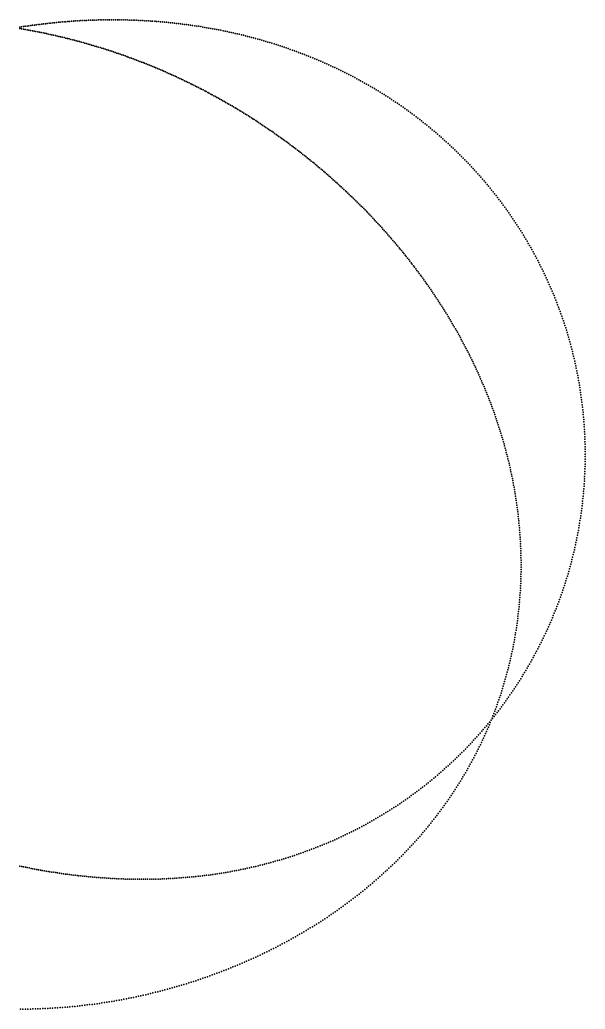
# Model space of a CAD drawing. Header units: metres. Extents: x -101 to 101, y -101 to 75.
# Drawn here: x 0.3 to 100.7, y -100.8 to 75 of the extents above; entities that cross this region are included whole.
import ezdxf

# ---------------------------------------------------------------- set-up
doc = ezdxf.new("R2010")
doc.units = ezdxf.units.M

msp = doc.modelspace()

# ---------------------------------------------------------------- linework, layer by layer
for p in [(1.61, 73.84), (1.93, 73.88), (2.26, 73.93), (2.58, 73.97), (2.91, 74.02), (3.23, 74.06), (3.56, 74.1), (3.89, 74.14), (4.21, 74.18), (4.54, 74.22), (4.87, 74.26), (5.2, 74.3), (5.52, 74.33), (5.85, 74.37), (6.18, 74.4), (6.51, 74.44), (6.84, 74.47), (7.17, 74.5), (7.5, 74.53), (7.84, 74.56), (8.17, 74.59), (8.5, 74.61), (8.83, 74.64), (9.17, 74.67), (9.5, 74.69), (9.84, 74.71), (10.17, 74.74), (10.51, 74.76), (10.84, 74.78), (11.18, 74.8), (11.51, 74.81), (11.85, 74.83), (12.19, 74.85), (12.53, 74.86), (12.87, 74.87), (13.2, 74.89), (13.54, 74.9), (13.88, 74.91), (14.22, 74.92), (14.56, 74.93), (14.91, 74.93), (15.25, 74.94), (15.59, 74.94), (15.93, 74.95), (16.27, 74.95), (16.62, 74.95), (16.96, 74.95), (17.3, 74.95), (17.65, 74.95), (17.99, 74.95), (18.34, 74.94), (18.68, 74.94), (19.03, 74.93), (19.38, 74.92), (19.72, 74.91), (20.07, 74.9), (20.42, 74.89), (20.77, 74.88), (21.11, 74.86), (21.46, 74.85), (21.81, 74.83), (22.16, 74.81), (22.51, 74.79), (22.86, 74.77), (23.21, 74.75), (23.56, 74.73), (23.91, 74.71), (24.27, 74.68), (24.62, 74.66), (24.97, 74.63), (25.32, 74.6), (25.68, 74.57), (26.03, 74.54), (26.38, 74.5), (26.74, 74.47), (27.09, 74.43), (27.45, 74.4), (27.8, 74.36), (28.16, 74.32), (28.51, 74.28), (28.87, 74.23), (29.22, 74.19), (29.58, 74.14), (29.94, 74.1), (30.29, 74.05), (30.65, 74), (31.01, 73.95), (31.37, 73.9), (31.73, 73.84), (0.32, 73.64), (0.32, 73.38), (0.32, 73.38), (0.64, 73.69), (0.64, 73.32), (0.64, 73.32), (0.96, 73.27), (0.96, 73.27), (0.97, 73.74), (1.28, 73.22), (1.28, 73.22), (1.29, 73.79), (1.6, 73.16), (1.6, 73.16), (1.91, 73.1), (1.91, 73.1), (2.23, 73.05), (2.23, 73.05), (2.55, 72.99), (2.55, 72.99), (2.87, 72.93), (2.87, 72.93), (3.18, 72.87), (3.18, 72.87), (3.5, 72.81), (3.5, 72.81), (3.81, 72.74), (3.81, 72.74), (4.13, 72.68), (4.13, 72.68), (4.44, 72.62), (4.44, 72.62), (4.76, 72.55), (4.76, 72.55), (5.07, 72.49), (5.07, 72.49), (5.38, 72.42), (5.38, 72.42), (5.69, 72.35), (5.69, 72.35), (6.01, 72.28), (6.01, 72.28), (6.32, 72.22), (6.32, 72.22), (6.63, 72.15), (6.63, 72.15), (6.94, 72.07), (6.94, 72.07), (32.08, 73.79), (32.44, 73.73), (32.8, 73.67), (33.16, 73.61), (33.52, 73.55), (33.88, 73.49), (34.24, 73.43), (34.6, 73.36), (34.96, 73.29), (35.32, 73.23), (35.68, 73.16), (36.04, 73.08), (36.4, 73.01), (36.76, 72.94), (37.12, 72.86), (37.49, 72.78), (37.85, 72.7), (38.21, 72.62), (38.57, 72.54), (38.93, 72.46), (39.29, 72.37), (39.66, 72.28), (40.02, 72.2), (40.38, 72.1), (7.25, 72), (7.25, 72), (7.56, 71.93), (7.56, 71.93), (7.87, 71.86), (7.87, 71.86), (8.18, 71.78), (8.18, 71.78), (8.49, 71.71), (8.49, 71.71), (8.8, 71.63), (8.8, 71.63), (9.1, 71.55), (9.1, 71.55), (9.41, 71.47), (9.41, 71.47), (9.72, 71.4), (9.72, 71.4), (10.02, 71.32), (10.02, 71.32), (10.33, 71.24), (10.33, 71.24), (10.63, 71.15), (10.63, 71.15), (10.94, 71.07), (10.94, 71.07), (11.24, 70.99), (11.24, 70.99), (11.55, 70.9), (11.55, 70.9), (11.85, 70.82), (11.85, 70.82), (12.15, 70.73), (12.15, 70.73), (12.46, 70.65), (12.46, 70.65), (12.76, 70.56), (12.76, 70.56), (13.06, 70.47), (13.06, 70.47), (13.36, 70.38), (13.36, 70.38), (40.74, 72.01), (41.11, 71.92), (41.47, 71.82), (41.83, 71.73), (42.19, 71.63), (42.56, 71.53), (42.92, 71.43), (43.28, 71.32), (43.64, 71.22), (44.01, 71.11), (44.37, 71), (44.73, 70.89), (45.09, 70.78), (45.46, 70.67), (45.82, 70.55), (46.18, 70.44), (46.54, 70.32), (13.66, 70.29), (13.66, 70.29), (13.96, 70.2), (13.96, 70.2), (14.26, 70.11), (14.26, 70.11), (14.56, 70.02), (14.56, 70.02), (14.86, 69.93), (14.86, 69.93), (15.16, 69.83), (15.16, 69.83), (15.46, 69.74), (15.46, 69.74), (15.76, 69.64), (15.76, 69.64), (16.06, 69.55), (16.06, 69.55), (16.35, 69.45), (16.35, 69.45), (16.65, 69.35), (16.65, 69.35), (16.95, 69.25), (16.95, 69.25), (17.24, 69.15), (17.24, 69.15), (17.54, 69.05), (17.54, 69.05), (17.83, 68.95), (17.83, 68.95), (18.13, 68.85), (18.13, 68.85), (18.42, 68.75), (18.42, 68.75), (18.71, 68.64), (18.71, 68.64), (46.91, 70.2), (47.27, 70.08), (47.63, 69.95), (47.99, 69.83), (48.35, 69.7), (48.71, 69.57), (49.08, 69.44), (49.44, 69.31), (49.8, 69.17), (50.16, 69.04), (50.52, 68.9), (50.88, 68.76), (51.24, 68.62), (19.01, 68.54), (19.01, 68.54), (19.3, 68.43), (19.3, 68.43), (19.59, 68.33), (19.59, 68.33), (19.88, 68.22), (19.88, 68.22), (20.18, 68.11), (20.18, 68.11), (20.47, 68.01), (20.47, 68.01), (20.76, 67.9), (20.76, 67.9), (21.05, 67.79), (21.05, 67.79), (21.34, 67.68), (21.34, 67.68), (21.63, 67.56), (21.63, 67.56), (21.92, 67.45), (21.92, 67.45), (22.21, 67.34), (22.21, 67.34), (22.49, 67.23), (22.49, 67.23), (22.78, 67.11), (22.78, 67.11), (23.07, 67), (23.07, 67), (23.36, 66.88), (23.36, 66.88), (51.6, 68.48), (51.96, 68.33), (52.32, 68.19), (52.68, 68.04), (53.04, 67.89), (53.4, 67.73), (53.76, 67.58), (54.11, 67.42), (54.47, 67.27), (54.83, 67.11), (55.19, 66.95), (23.64, 66.76), (23.64, 66.76), (23.93, 66.65), (23.93, 66.65), (24.21, 66.53), (24.21, 66.53), (24.5, 66.41), (24.5, 66.41), (24.78, 66.29), (24.78, 66.29), (25.07, 66.17), (25.07, 66.17), (25.35, 66.05), (25.35, 66.05), (25.64, 65.92), (25.64, 65.92), (25.92, 65.8), (25.92, 65.8), (26.2, 65.68), (26.2, 65.68), (26.48, 65.55), (26.48, 65.55), (26.77, 65.43), (26.77, 65.43), (27.05, 65.3), (27.05, 65.3), (27.33, 65.17), (27.33, 65.17), (27.61, 65.05), (27.61, 65.05), (55.54, 66.78), (55.9, 66.62), (56.25, 66.45), (56.61, 66.28), (56.97, 66.11), (57.32, 65.94), (57.67, 65.77), (58.03, 65.59), (58.38, 65.41), (58.73, 65.23), (59.09, 65.05), (27.89, 64.92), (27.89, 64.92), (28.17, 64.79), (28.17, 64.79), (28.45, 64.66), (28.45, 64.66), (28.73, 64.53), (28.73, 64.53), (29.01, 64.4), (29.01, 64.4), (29.29, 64.27), (29.29, 64.27), (29.57, 64.13), (29.57, 64.13), (29.84, 64), (29.84, 64), (30.12, 63.86), (30.12, 63.86), (30.4, 63.73), (30.4, 63.73), (30.67, 63.59), (30.67, 63.59), (30.95, 63.46), (30.95, 63.46), (31.23, 63.32), (31.23, 63.32), (59.44, 64.87), (59.79, 64.68), (60.14, 64.49), (60.49, 64.3), (60.84, 64.11), (61.19, 63.92), (61.54, 63.72), (61.89, 63.53), (62.23, 63.33), (31.5, 63.18), (31.5, 63.18), (31.78, 63.04), (31.78, 63.04), (32.05, 62.9), (32.05, 62.9), (32.33, 62.76), (32.33, 62.76), (32.6, 62.62), (32.6, 62.62), (32.87, 62.48), (32.87, 62.48), (33.15, 62.34), (33.15, 62.34), (33.42, 62.19), (33.42, 62.19), (33.69, 62.05), (33.69, 62.05), (33.96, 61.9), (33.96, 61.9), (34.23, 61.76), (34.23, 61.76), (34.5, 61.61), (34.5, 61.61), (62.58, 63.13), (62.92, 62.92), (63.27, 62.72), (63.61, 62.51), (63.96, 62.31), (64.3, 62.1), (64.64, 61.88), (64.99, 61.67), (34.78, 61.47), (34.78, 61.47), (35.05, 61.32), (35.05, 61.32), (35.32, 61.17), (35.32, 61.17), (35.59, 61.02), (35.59, 61.02), (35.86, 60.87), (35.86, 60.87), (36.12, 60.72), (36.12, 60.72), (36.39, 60.57), (36.39, 60.57), (36.66, 60.41), (36.66, 60.41), (36.93, 60.26), (36.93, 60.26), (37.2, 60.11), (37.2, 60.11), (37.46, 59.95), (37.46, 59.95), (37.73, 59.8), (37.73, 59.8), (65.33, 61.45), (65.67, 61.24), (66.01, 61.02), (66.34, 60.79), (66.68, 60.57), (67.02, 60.34), (67.36, 60.12), (67.69, 59.89), (38, 59.64), (38, 59.64), (38.26, 59.48), (38.26, 59.48), (38.53, 59.33), (38.53, 59.33), (38.79, 59.17), (38.79, 59.17), (39.06, 59.01), (39.06, 59.01), (39.32, 58.85), (39.32, 58.85), (39.59, 58.69), (39.59, 58.69), (39.85, 58.53), (39.85, 58.53), (40.11, 58.36), (40.11, 58.36), (40.38, 58.2), (40.38, 58.2), (40.64, 58.04), (40.64, 58.04), (68.02, 59.66), (68.36, 59.42), (68.69, 59.19), (69.02, 58.95), (69.35, 58.71), (69.68, 58.47), (70.01, 58.23), (40.9, 57.87), (40.9, 57.87), (41.16, 57.71), (41.16, 57.71), (41.43, 57.55), (41.43, 57.55), (41.69, 57.38), (41.69, 57.38), (41.95, 57.21), (41.95, 57.21), (42.21, 57.04), (42.21, 57.04), (42.47, 56.87), (42.47, 56.87), (42.73, 56.7), (42.73, 56.7), (42.99, 56.53), (42.99, 56.53), (43.24, 56.36), (43.24, 56.36), (70.34, 57.98), (70.67, 57.74), (70.99, 57.49), (71.32, 57.24), (71.64, 56.99), (71.96, 56.73), (72.28, 56.47), (43.5, 56.19), (43.5, 56.19), (43.76, 56.01), (43.76, 56.01), (44.02, 55.84), (44.02, 55.84), (44.28, 55.66), (44.28, 55.66), (44.53, 55.49), (44.53, 55.49), (44.79, 55.31), (44.79, 55.31), (45.05, 55.14), (45.05, 55.14), (45.3, 54.96), (45.3, 54.96), (45.56, 54.78), (45.56, 54.78), (45.82, 54.6), (45.82, 54.6), (72.6, 56.22), (72.92, 55.96), (73.24, 55.69), (73.56, 55.43), (73.88, 55.17), (74.19, 54.9), (74.5, 54.63), (46.07, 54.42), (46.07, 54.42), (46.32, 54.24), (46.32, 54.24), (46.58, 54.06), (46.58, 54.06), (46.83, 53.88), (46.83, 53.88), (47.09, 53.69), (47.09, 53.69), (47.34, 53.51), (47.34, 53.51), (47.59, 53.32), (47.59, 53.32), (47.85, 53.14), (47.85, 53.14), (48.1, 52.95), (48.1, 52.95), (48.35, 52.76), (48.35, 52.76), (74.82, 54.36), (75.13, 54.08), (75.44, 53.81), (75.75, 53.53), (76.05, 53.25), (76.36, 52.97), (48.6, 52.58), (48.6, 52.58), (48.85, 52.39), (48.85, 52.39), (49.1, 52.2), (49.1, 52.2), (49.35, 52.01), (49.35, 52.01), (49.6, 51.82), (49.6, 51.82), (49.85, 51.62), (49.85, 51.62), (50.1, 51.43), (50.1, 51.43), (50.35, 51.24), (50.35, 51.24), (50.6, 51.04), (50.6, 51.04), (76.67, 52.69), (76.97, 52.41), (77.27, 52.12), (77.57, 51.83), (77.87, 51.54), (78.17, 51.25), (50.85, 50.85), (50.85, 50.85), (51.09, 50.65), (51.09, 50.65), (51.34, 50.45), (51.34, 50.45), (51.59, 50.26), (51.59, 50.26), (51.84, 50.06), (51.84, 50.06), (52.08, 49.86), (52.08, 49.86), (52.33, 49.66), (52.33, 49.66), (52.57, 49.46), (52.57, 49.46), (52.82, 49.25), (52.82, 49.25), (78.47, 50.96), (78.76, 50.66), (79.06, 50.37), (79.35, 50.07), (79.64, 49.77), (79.93, 49.46), (53.06, 49.05), (53.06, 49.05), (53.31, 48.85), (53.31, 48.85), (53.55, 48.64), (53.55, 48.64), (53.8, 48.44), (53.8, 48.44), (54.04, 48.23), (54.04, 48.23), (54.28, 48.02), (54.28, 48.02), (54.52, 47.82), (54.52, 47.82), (54.77, 47.61), (54.77, 47.61), (80.22, 49.16), (80.51, 48.85), (80.79, 48.54), (81.08, 48.24), (81.36, 47.92), (81.64, 47.61), (55.01, 47.4), (55.01, 47.4), (55.25, 47.19), (55.25, 47.19), (55.49, 46.98), (55.49, 46.98), (55.73, 46.76), (55.73, 46.76), (55.97, 46.55), (55.97, 46.55), (56.21, 46.34), (56.21, 46.34), (56.45, 46.12), (56.45, 46.12), (56.69, 45.91), (56.69, 45.91), (81.92, 47.3), (82.2, 46.98), (82.47, 46.66), (82.75, 46.34), (83.02, 46.02), (56.93, 45.69), (56.93, 45.69), (57.17, 45.47), (57.17, 45.47), (57.4, 45.25), (57.4, 45.25), (57.64, 45.04), (57.64, 45.04), (57.88, 44.82), (57.88, 44.82), (58.12, 44.59), (58.12, 44.59), (58.35, 44.37), (58.35, 44.37), (58.59, 44.15), (58.59, 44.15), (83.29, 45.7), (83.56, 45.37), (83.83, 45.04), (84.1, 44.71), (84.36, 44.38), (84.62, 44.05), (58.82, 43.93), (58.82, 43.93), (59.06, 43.7), (59.06, 43.7), (59.29, 43.48), (59.29, 43.48), (59.53, 43.25), (59.53, 43.25), (59.76, 43.02), (59.76, 43.02), (59.99, 42.79), (59.99, 42.79), (60.23, 42.56), (60.23, 42.56), (60.46, 42.33), (60.46, 42.33), (84.88, 43.72), (85.14, 43.38), (85.4, 43.05), (85.66, 42.71), (85.91, 42.37), (60.69, 42.1), (60.69, 42.1), (60.92, 41.87), (60.92, 41.87), (61.15, 41.64), (61.15, 41.64), (61.38, 41.4), (61.38, 41.4), (61.62, 41.17), (61.62, 41.17), (61.85, 40.93), (61.85, 40.93), (62.07, 40.7), (62.07, 40.7), (62.3, 40.46), (62.3, 40.46), (86.16, 42.03), (86.42, 41.68), (86.66, 41.34), (86.91, 40.99), (87.16, 40.64), (62.53, 40.22), (62.53, 40.22), (62.76, 39.98), (62.76, 39.98), (62.99, 39.74), (62.99, 39.74), (63.21, 39.5), (63.21, 39.5), (63.44, 39.26), (63.44, 39.26), (63.67, 39.02), (63.67, 39.02), (63.89, 38.77), (63.89, 38.77), (87.4, 40.29), (87.64, 39.94), (87.88, 39.59), (88.12, 39.23), (88.36, 38.88), (64.12, 38.53), (64.12, 38.53), (64.34, 38.28), (64.34, 38.28), (64.57, 38.03), (64.57, 38.03), (64.79, 37.78), (64.79, 37.78), (65.01, 37.54), (65.01, 37.54), (65.24, 37.29), (65.24, 37.29), (65.46, 37.03), (65.46, 37.03), (88.59, 38.52), (88.82, 38.16), (89.05, 37.8), (89.28, 37.44), (89.51, 37.08), (65.68, 36.78), (65.68, 36.78), (65.9, 36.53), (65.9, 36.53), (66.12, 36.28), (66.12, 36.28), (66.34, 36.02), (66.34, 36.02), (66.56, 35.76), (66.56, 35.76), (66.78, 35.51), (66.78, 35.51), (67, 35.25), (67, 35.25), (89.73, 36.71), (89.95, 36.34), (90.17, 35.98), (90.39, 35.61), (90.61, 35.24), (67.22, 34.99), (67.22, 34.99), (67.43, 34.73), (67.43, 34.73), (67.65, 34.47), (67.65, 34.47), (67.87, 34.21), (67.87, 34.21), (68.08, 33.94), (68.08, 33.94), (68.3, 33.68), (68.3, 33.68), (68.51, 33.42), (68.51, 33.42), (90.82, 34.86), (91.04, 34.49), (91.25, 34.12), (91.46, 33.74), (68.73, 33.15), (68.73, 33.15), (68.94, 32.88), (68.94, 32.88), (69.15, 32.61), (69.15, 32.61), (69.37, 32.35), (69.37, 32.35), (69.58, 32.08), (69.58, 32.08), (69.79, 31.8), (69.79, 31.8), (91.66, 33.36), (91.87, 32.98), (92.07, 32.6), (92.27, 32.22), (92.47, 31.84), (70, 31.53), (70, 31.53), (70.21, 31.26), (70.21, 31.26), (70.42, 30.98), (70.42, 30.98), (70.63, 30.71), (70.63, 30.71), (70.83, 30.43), (70.83, 30.43), (71.04, 30.15), (71.04, 30.15), (92.66, 31.45), (92.85, 31.07), (93.05, 30.68), (93.24, 30.29), (93.42, 29.9), (71.25, 29.88), (71.25, 29.88), (71.45, 29.6), (71.45, 29.6), (71.66, 29.32), (71.66, 29.32), (71.86, 29.03), (71.86, 29.03), (72.07, 28.75), (72.07, 28.75), (72.27, 28.47), (72.27, 28.47), (72.47, 28.18), (72.47, 28.18), (93.61, 29.51), (93.79, 29.12), (93.97, 28.73), (94.15, 28.34), (72.67, 27.9), (72.67, 27.9), (72.88, 27.61), (72.88, 27.61), (73.08, 27.32), (73.08, 27.32), (73.28, 27.03), (73.28, 27.03), (73.47, 26.74), (73.47, 26.74), (73.67, 26.45), (73.67, 26.45), (94.32, 27.94), (94.5, 27.54), (94.67, 27.15), (94.84, 26.75), (73.87, 26.16), (73.87, 26.16), (74.07, 25.87), (74.07, 25.87), (74.26, 25.57), (74.26, 25.57), (74.46, 25.28), (74.46, 25.28), (74.65, 24.98), (74.65, 24.98), (74.85, 24.68), (74.85, 24.68), (95.01, 26.35), (95.17, 25.95), (95.33, 25.54), (95.49, 25.14), (95.65, 24.74), (75.04, 24.38), (75.04, 24.38), (75.23, 24.08), (75.23, 24.08), (75.42, 23.78), (75.42, 23.78), (75.61, 23.48), (75.61, 23.48), (75.8, 23.18), (75.8, 23.18), (75.99, 22.87), (75.99, 22.87), (95.81, 24.33), (95.96, 23.93), (96.11, 23.52), (96.26, 23.11), (76.18, 22.57), (76.18, 22.57), (76.37, 22.26), (76.37, 22.26), (76.55, 21.95), (76.55, 21.95), (76.74, 21.64), (76.74, 21.64), (76.92, 21.33), (76.92, 21.33), (96.41, 22.7), (96.55, 22.29), (96.69, 21.88), (96.83, 21.47), (77.1, 21.02), (77.1, 21.02), (77.29, 20.71), (77.29, 20.71), (77.47, 20.4), (77.47, 20.4), (77.65, 20.08), (77.65, 20.08), (77.83, 19.77), (77.83, 19.77), (78.01, 19.45), (78.01, 19.45), (96.97, 21.05), (97.11, 20.64), (97.24, 20.23), (97.37, 19.81), (97.5, 19.39), (78.19, 19.13), (78.19, 19.13), (78.36, 18.81), (78.36, 18.81), (78.54, 18.49), (78.54, 18.49), (78.71, 18.17), (78.71, 18.17), (78.89, 17.85), (78.89, 17.85), (97.62, 18.98), (97.74, 18.56), (97.86, 18.14), (97.98, 17.72), (79.06, 17.53), (79.06, 17.53), (79.23, 17.2), (79.23, 17.2), (79.4, 16.88), (79.4, 16.88), (79.57, 16.55), (79.57, 16.55), (79.74, 16.22), (79.74, 16.22), (79.91, 15.9), (79.91, 15.9), (98.1, 17.3), (98.21, 16.88), (98.32, 16.45), (98.43, 16.03), (80.08, 15.57), (80.08, 15.57), (80.24, 15.23), (80.24, 15.23), (80.41, 14.9), (80.41, 14.9), (80.57, 14.57), (80.57, 14.57), (80.73, 14.24), (80.73, 14.24), (98.53, 15.61), (98.64, 15.18), (98.74, 14.76), (98.84, 14.33), (80.9, 13.9), (80.9, 13.9), (81.06, 13.56), (81.06, 13.56), (81.21, 13.23), (81.21, 13.23), (81.37, 12.89), (81.37, 12.89), (81.53, 12.55), (81.53, 12.55), (98.93, 13.9), (99.03, 13.48), (99.12, 13.05), (99.21, 12.62), (81.68, 12.21), (81.68, 12.21), (81.84, 11.87), (81.84, 11.87), (81.99, 11.52), (81.99, 11.52), (82.14, 11.18), (82.14, 11.18), (82.29, 10.83), (82.29, 10.83), (99.29, 12.19), (99.38, 11.76), (99.46, 11.33), (99.53, 10.9), (82.44, 10.49), (82.44, 10.49), (82.59, 10.14), (82.59, 10.14), (82.74, 9.79), (82.74, 9.79), (82.88, 9.44), (82.88, 9.44), (83.03, 9.09), (83.03, 9.09), (99.61, 10.47), (99.68, 10.04), (99.76, 9.61), (99.82, 9.17), (83.17, 8.74), (83.17, 8.74), (83.31, 8.39), (83.31, 8.39), (83.45, 8.04), (83.45, 8.04), (83.59, 7.68), (83.59, 7.68), (83.73, 7.33), (83.73, 7.33), (99.89, 8.74), (99.95, 8.31), (100.01, 7.87), (100.07, 7.44), (83.87, 6.97), (83.87, 6.97), (84, 6.61), (84, 6.61), (84.14, 6.25), (84.14, 6.25), (84.27, 5.89), (84.27, 5.89), (84.4, 5.53), (84.4, 5.53), (100.13, 7), (100.18, 6.57), (100.23, 6.13), (100.28, 5.69), (84.53, 5.17), (84.53, 5.17), (84.66, 4.81), (84.66, 4.81), (84.78, 4.44), (84.78, 4.44), (84.91, 4.08), (84.91, 4.08), (85.03, 3.71), (85.03, 3.71), (100.33, 5.26), (100.37, 4.82), (100.41, 4.38), (100.45, 3.95), (85.15, 3.35), (85.15, 3.35), (85.28, 2.98), (85.28, 2.98), (85.39, 2.61), (85.39, 2.61), (85.51, 2.24), (85.51, 2.24), (85.63, 1.87), (85.63, 1.87), (100.48, 3.51), (100.51, 3.07), (100.54, 2.63), (100.57, 2.19), (85.74, 1.5), (85.74, 1.5), (85.86, 1.12), (85.86, 1.12), (85.97, 0.75), (85.97, 0.75), (86.08, 0.38), (86.08, 0.38), (86.19, 0), (86.19, 0), (100.6, 1.76), (100.62, 1.32), (100.64, 0.88), (100.66, 0.44), (100.67, 0), (86.29, -0.38), (86.29, -0.38), (86.4, -0.75), (86.4, -0.75), (86.5, -1.13), (86.5, -1.13), (86.6, -1.51), (86.6, -1.51), (100.68, -0.44), (100.69, -0.88), (100.7, -1.32), (86.7, -1.89), (86.7, -1.89), (86.8, -2.27), (86.8, -2.27), (86.9, -2.65), (86.9, -2.65), (86.99, -3.04), (86.99, -3.04), (87.09, -3.42), (87.09, -3.42), (100.7, -3.08), (100.71, -1.76), (100.71, -2.2), (100.71, -2.64), (87.18, -3.81), (87.18, -3.81), (87.27, -4.19), (87.27, -4.19), (87.36, -4.58), (87.36, -4.58), (87.44, -4.97), (87.44, -4.97), (100.66, -4.84), (100.68, -4.4), (100.69, -3.96), (100.7, -3.52), (87.52, -5.35), (87.52, -5.35), (87.61, -5.74), (87.61, -5.74), (87.69, -6.13), (87.69, -6.13), (87.77, -6.52), (87.77, -6.52), (87.85, -6.91), (87.85, -6.91), (100.58, -6.59), (100.61, -6.15), (100.63, -5.71), (100.65, -5.27), (87.92, -7.31), (87.92, -7.31), (88, -7.7), (88, -7.7), (88.07, -8.09), (88.07, -8.09), (88.14, -8.49), (88.14, -8.49), (100.43, -8.79), (100.46, -8.35), (100.5, -7.91), (100.53, -7.47), (100.56, -7.03), (88.21, -8.88), (88.21, -8.88), (88.27, -9.28), (88.27, -9.28), (88.34, -9.67), (88.34, -9.67), (88.4, -10.07), (88.4, -10.07), (88.46, -10.47), (88.46, -10.47), (100.25, -10.54), (100.3, -10.1), (100.34, -9.66), (100.39, -9.22), (88.52, -10.87), (88.52, -10.87), (88.57, -11.27), (88.57, -11.27), (88.63, -11.67), (88.63, -11.67), (88.68, -12.07), (88.68, -12.07), (100.04, -12.28), (100.1, -11.85), (100.15, -11.41), (100.2, -10.97), (88.73, -12.47), (88.73, -12.47), (88.78, -12.87), (88.78, -12.87), (88.83, -13.28), (88.83, -13.28), (88.87, -13.68), (88.87, -13.68), (99.78, -14.02), (99.85, -13.59), (99.92, -13.15), (99.98, -12.72), (88.91, -14.08), (88.91, -14.08), (88.95, -14.49), (88.95, -14.49), (88.99, -14.89), (88.99, -14.89), (89.03, -15.3), (89.03, -15.3), (89.06, -15.7), (89.06, -15.7), (99.49, -15.76), (99.57, -15.32), (99.64, -14.89), (99.71, -14.46), (89.09, -16.11), (89.09, -16.11), (89.12, -16.52), (89.12, -16.52), (89.15, -16.93), (89.15, -16.93), (89.18, -17.33), (89.18, -17.33), (99.15, -17.48), (99.24, -17.05), (99.33, -16.62), (99.41, -16.19), (89.2, -17.74), (89.2, -17.74), (89.22, -18.15), (89.22, -18.15), (89.24, -18.56), (89.24, -18.56), (89.26, -18.97), (89.26, -18.97), (98.78, -19.2), (98.87, -18.77), (98.97, -18.34), (99.06, -17.91), (89.27, -19.38), (89.27, -19.38), (89.29, -19.79), (89.29, -19.79), (89.3, -20.21), (89.3, -20.21), (89.3, -20.62), (89.3, -20.62), (89.31, -21.03), (89.31, -21.03), (98.36, -20.91), (98.47, -20.48), (98.57, -20.06), (98.68, -19.63), (89.31, -21.44), (89.31, -21.44), (89.31, -22.68), (89.31, -22.68), (89.32, -21.86), (89.32, -21.86), (89.32, -22.27), (89.32, -22.27), (97.9, -22.6), (98.02, -22.18), (98.14, -21.76), (98.25, -21.33), (89.28, -24.34), (89.28, -24.34), (89.29, -23.93), (89.29, -23.93), (89.3, -23.51), (89.3, -23.51), (89.31, -23.1), (89.31, -23.1), (97.41, -24.29), (97.54, -23.87), (97.66, -23.45), (97.78, -23.03), (89.21, -26), (89.21, -26), (89.23, -25.59), (89.23, -25.59), (89.25, -25.17), (89.25, -25.17), (89.27, -24.76), (89.27, -24.76), (96.88, -25.96), (97.01, -25.54), (97.15, -25.12), (97.28, -24.71), (89.07, -28.08), (89.07, -28.08), (89.1, -27.67), (89.1, -27.67), (89.13, -27.25), (89.13, -27.25), (89.16, -26.83), (89.16, -26.83), (89.19, -26.42), (89.19, -26.42), (96.15, -28.03), (96.3, -27.61), (96.45, -27.2), (96.59, -26.79), (96.74, -26.37), (88.91, -29.75), (88.91, -29.75), (88.96, -29.33), (88.96, -29.33), (89, -28.92), (89, -28.92), (89.03, -28.5), (89.03, -28.5), (95.53, -29.66), (95.69, -29.26), (95.85, -28.85), (96, -28.44), (88.72, -31.42), (88.72, -31.42), (88.77, -31), (88.77, -31), (88.82, -30.58), (88.82, -30.58), (88.87, -30.17), (88.87, -30.17), (94.88, -31.29), (95.04, -30.88), (95.21, -30.48), (95.37, -30.07), (88.49, -33.08), (88.49, -33.08), (88.55, -32.67), (88.55, -32.67), (88.61, -32.25), (88.61, -32.25), (88.67, -31.83), (88.67, -31.83), (94, -33.29), (94.18, -32.89), (94.36, -32.49), (94.53, -32.09), (94.71, -31.69), (88.22, -34.75), (88.22, -34.75), (88.29, -34.33), (88.29, -34.33), (88.36, -33.92), (88.36, -33.92), (88.43, -33.5), (88.43, -33.5), (93.26, -34.87), (93.45, -34.48), (93.64, -34.08), (93.82, -33.68), (87.83, -36.83), (87.83, -36.83), (87.91, -36.41), (87.91, -36.41), (87.99, -36), (87.99, -36), (88.07, -35.58), (88.07, -35.58), (88.15, -35.17), (88.15, -35.17), (92.28, -36.82), (92.48, -36.43), (92.68, -36.04), (92.88, -35.65), (93.07, -35.26), (87.47, -38.49), (87.47, -38.49), (87.56, -38.07), (87.56, -38.07), (87.65, -37.66), (87.65, -37.66), (87.74, -37.24), (87.74, -37.24), (91.46, -38.35), (91.67, -37.97), (91.88, -37.59), (92.08, -37.2), (87.07, -40.14), (87.07, -40.14), (87.17, -39.73), (87.17, -39.73), (87.27, -39.31), (87.27, -39.31), (87.37, -38.9), (87.37, -38.9), (90.39, -40.24), (90.61, -39.87), (90.83, -39.49), (91.04, -39.11), (91.25, -38.73), (86.63, -41.79), (86.63, -41.79), (86.75, -41.38), (86.75, -41.38), (86.86, -40.96), (86.86, -40.96), (86.96, -40.55), (86.96, -40.55), (89.26, -42.1), (89.49, -41.73), (89.72, -41.36), (89.95, -40.99), (90.17, -40.62), (86.03, -43.83), (86.03, -43.83), (86.15, -43.43), (86.15, -43.43), (86.28, -43.02), (86.28, -43.02), (86.4, -42.61), (86.4, -42.61), (86.52, -42.2), (86.52, -42.2), (88.09, -43.92), (88.33, -43.56), (88.56, -43.2), (88.8, -42.83), (89.03, -42.47), (85.5, -45.46), (85.5, -45.46), (85.64, -45.06), (85.64, -45.06), (85.77, -44.65), (85.77, -44.65), (85.9, -44.24), (85.9, -44.24), (87.11, -45.35), (87.35, -44.99), (87.6, -44.63), (87.84, -44.28), (84.94, -47.08), (84.94, -47.08), (85.08, -46.68), (85.08, -46.68), (85.22, -46.27), (85.22, -46.27), (85.36, -45.87), (85.36, -45.87), (85.58, -47.44), (85.84, -47.09), (86.1, -46.75), (86.35, -46.4), (86.61, -46.05), (86.86, -45.7), (84.17, -49.09), (84.17, -49.09), (84.26, -49.14), (84.33, -48.69), (84.33, -48.69), (84.49, -48.29), (84.49, -48.29), (84.53, -48.8), (84.64, -47.89), (84.64, -47.89), (84.79, -47.48), (84.79, -47.48), (84.79, -48.46), (85.06, -48.12), (85.32, -47.78), (82.89, -50.79), (83.17, -50.47), (83.44, -50.14), (83.52, -50.68), (83.52, -50.68), (83.69, -50.28), (83.69, -50.28), (83.72, -49.81), (83.85, -49.89), (83.85, -49.89), (83.99, -49.47), (84.01, -49.49), (84.01, -49.49), (81.19, -52.72), (81.48, -52.41), (81.76, -52.09), (82.05, -51.77), (82.33, -51.44), (82.61, -51.12), (82.64, -52.65), (82.64, -52.65), (82.82, -52.26), (82.82, -52.26), (83, -51.86), (83, -51.86), (83.18, -51.47), (83.18, -51.47), (83.35, -51.08), (83.35, -51.08), (79.73, -54.28), (80.02, -53.98), (80.32, -53.67), (80.61, -53.35), (80.9, -53.04), (81.9, -54.21), (81.9, -54.21), (82.09, -53.82), (82.09, -53.82), (82.28, -53.43), (82.28, -53.43), (82.46, -53.04), (82.46, -53.04), (77.92, -56.09), (78.22, -55.8), (78.53, -55.5), (78.83, -55.2), (79.13, -54.89), (79.43, -54.59), (80.92, -56.14), (80.92, -56.14), (81.12, -55.75), (81.12, -55.75), (81.32, -55.37), (81.32, -55.37), (81.52, -54.98), (81.52, -54.98), (81.71, -54.6), (81.71, -54.6), (76.05, -57.83), (76.37, -57.55), (76.68, -57.26), (76.99, -56.97), (77.3, -56.68), (77.61, -56.39), (80.09, -57.66), (80.09, -57.66), (80.3, -57.28), (80.3, -57.28), (80.51, -56.9), (80.51, -56.9), (80.72, -56.52), (80.72, -56.52), (74.14, -59.5), (74.46, -59.23), (74.78, -58.95), (75.1, -58.68), (75.42, -58.4), (75.74, -58.12), (79.01, -59.54), (79.01, -59.54), (79.23, -59.16), (79.23, -59.16), (79.45, -58.79), (79.45, -58.79), (79.67, -58.41), (79.67, -58.41), (79.88, -58.04), (79.88, -58.04), (71.84, -61.36), (72.17, -61.1), (72.51, -60.84), (72.83, -60.58), (73.16, -60.31), (73.49, -60.04), (73.81, -59.77), (77.86, -61.38), (77.86, -61.38), (78.1, -61.02), (78.1, -61.02), (78.33, -60.65), (78.33, -60.65), (78.56, -60.28), (78.56, -60.28), (78.78, -59.91), (78.78, -59.91), (69.49, -63.12), (69.83, -62.87), (70.17, -62.63), (70.5, -62.38), (70.84, -62.13), (71.18, -61.87), (71.51, -61.62), (76.66, -63.2), (76.66, -63.2), (76.91, -62.84), (76.91, -62.84), (77.15, -62.47), (77.15, -62.47), (77.39, -62.11), (77.39, -62.11), (77.63, -61.75), (77.63, -61.75), (66.73, -65), (67.08, -64.77), (67.42, -64.54), (67.77, -64.31), (68.12, -64.08), (68.46, -63.84), (68.8, -63.6), (69.15, -63.36), (75.41, -64.98), (75.41, -64.98), (75.66, -64.62), (75.66, -64.62), (75.92, -64.27), (75.92, -64.27), (76.17, -63.91), (76.17, -63.91), (76.42, -63.56), (76.42, -63.56), (63.9, -66.75), (64.26, -66.54), (64.61, -66.33), (64.97, -66.11), (65.32, -65.89), (65.67, -65.67), (66.03, -65.45), (66.38, -65.23), (74.1, -66.72), (74.1, -66.72), (74.37, -66.38), (74.37, -66.38), (74.63, -66.03), (74.63, -66.03), (74.89, -65.68), (74.89, -65.68), (75.15, -65.33), (75.15, -65.33), (61.02, -68.37), (61.38, -68.17), (61.75, -67.98), (62.11, -67.78), (62.47, -67.58), (62.83, -67.37), (63.19, -67.17), (63.54, -66.96), (72.74, -68.43), (72.74, -68.43), (73.02, -68.09), (73.02, -68.09), (73.29, -67.75), (73.29, -67.75), (73.56, -67.41), (73.56, -67.41), (73.83, -67.07), (73.83, -67.07), (57.35, -70.2), (57.72, -70.02), (58.09, -69.85), (58.46, -69.67), (58.83, -69.49), (59.2, -69.31), (59.56, -69.13), (59.93, -68.94), (60.29, -68.75), (60.66, -68.56), (71.33, -70.1), (71.33, -70.1), (71.62, -69.77), (71.62, -69.77), (71.9, -69.44), (71.9, -69.44), (72.19, -69.1), (72.19, -69.1), (72.47, -68.77), (72.47, -68.77), (53.25, -71.96), (53.63, -71.81), (54, -71.66), (54.38, -71.51), (54.75, -71.35), (55.12, -71.19), (55.5, -71.03), (55.87, -70.87), (56.24, -70.7), (56.61, -70.54), (56.98, -70.37), (69.58, -72.05), (69.58, -72.05), (69.88, -71.73), (69.88, -71.73), (70.17, -71.41), (70.17, -71.41), (70.46, -71.08), (70.46, -71.08), (70.76, -70.76), (70.76, -70.76), (71.05, -70.43), (71.05, -70.43), (48.34, -73.73), (48.72, -73.6), (49.1, -73.48), (49.48, -73.35), (49.86, -73.22), (50.23, -73.09), (50.61, -72.96), (50.99, -72.82), (51.37, -72.68), (51.75, -72.54), (52.12, -72.4), (52.5, -72.26), (52.88, -72.11), (68.07, -73.63), (68.07, -73.63), (68.37, -73.32), (68.37, -73.32), (68.68, -73), (68.68, -73), (68.98, -72.69), (68.98, -72.69), (69.28, -72.37), (69.28, -72.37), (0.33, -75.39), (0.66, -75.46), (0.99, -75.52), (41.86, -75.52), (42.24, -75.43), (42.62, -75.34), (43, -75.24), (43.39, -75.15), (43.77, -75.05), (44.15, -74.95), (44.53, -74.85), (44.91, -74.75), (45.29, -74.64), (45.67, -74.53), (46.06, -74.42), (46.44, -74.31), (46.82, -74.2), (47.2, -74.09), (47.58, -73.97), (47.96, -73.85), (66.19, -75.47), (66.19, -75.47), (66.51, -75.17), (66.51, -75.17), (66.82, -74.87), (66.82, -74.87), (67.14, -74.56), (67.14, -74.56), (67.45, -74.25), (67.45, -74.25), (67.76, -73.94), (67.76, -73.94), (1.32, -75.59), (1.65, -75.66), (1.98, -75.72), (2.32, -75.79), (2.65, -75.85), (2.98, -75.92), (3.32, -75.98), (3.65, -76.04), (3.99, -76.1), (4.32, -76.16), (4.66, -76.22), (5, -76.27), (5.34, -76.33), (5.68, -76.38), (6.02, -76.44), (6.36, -76.49), (6.7, -76.54), (7.04, -76.6), (7.38, -76.65), (7.72, -76.69), (8.07, -76.75), (8.41, -76.79), (8.75, -76.84), (9.1, -76.88), (9.45, -76.93), (9.79, -76.97), (10.14, -77.01), (10.49, -77.05), (10.83, -77.09), (11.18, -77.13), (11.53, -77.17), (11.88, -77.2), (12.23, -77.24), (12.58, -77.27), (12.94, -77.31), (30.84, -77.31), (31.22, -77.27), (31.6, -77.23), (31.97, -77.19), (32.35, -77.15), (32.73, -77.11), (33.11, -77.06), (33.49, -77.01), (33.87, -76.97), (34.24, -76.91), (34.62, -76.86), (35, -76.81), (35.38, -76.75), (35.76, -76.69), (36.14, -76.63), (36.52, -76.57), (36.9, -76.51), (37.28, -76.44), (37.66, -76.38), (38.05, -76.31), (38.43, -76.24), (38.81, -76.16), (39.19, -76.09), (39.57, -76.01), (39.95, -75.94), (40.33, -75.86), (40.71, -75.77), (41.1, -75.69), (41.48, -75.6), (64.25, -77.26), (64.25, -77.26), (64.58, -76.96), (64.58, -76.96), (64.91, -76.67), (64.91, -76.67), (65.23, -76.37), (65.23, -76.37), (65.55, -76.08), (65.55, -76.08), (65.87, -75.78), (65.87, -75.78), (13.29, -77.34), (13.64, -77.37), (14, -77.4), (14.35, -77.43), (14.71, -77.45), (15.06, -77.48), (15.42, -77.5), (15.77, -77.53), (16.13, -77.55), (16.49, -77.57), (16.85, -77.59), (17.21, -77.61), (17.57, -77.63), (17.93, -77.64), (18.29, -77.66), (18.65, -77.67), (19.01, -77.68), (19.37, -77.69), (19.73, -77.7), (20.1, -77.71), (20.46, -77.72), (20.83, -77.72), (21.19, -77.73), (21.56, -77.73), (21.92, -77.73), (22.29, -77.73), (22.66, -77.73), (23.02, -77.72), (23.39, -77.72), (23.76, -77.71), (24.13, -77.71), (24.5, -77.7), (24.87, -77.69), (25.24, -77.68), (25.61, -77.66), (25.98, -77.65), (26.35, -77.63), (26.72, -77.61), (27.1, -77.59), (27.47, -77.57), (27.84, -77.55), (28.22, -77.53), (28.59, -77.5), (28.97, -77.47), (29.34, -77.44), (29.72, -77.41), (30.09, -77.38), (30.47, -77.35), (62.26, -78.97), (62.26, -78.97), (62.6, -78.69), (62.6, -78.69), (62.93, -78.41), (62.93, -78.41), (63.26, -78.12), (63.26, -78.12), (63.59, -77.84), (63.59, -77.84), (63.92, -77.55), (63.92, -77.55), (60.21, -80.63), (60.21, -80.63), (60.55, -80.36), (60.55, -80.36), (60.9, -80.09), (60.9, -80.09), (61.24, -79.81), (61.24, -79.81), (61.58, -79.53), (61.58, -79.53), (61.92, -79.26), (61.92, -79.26), (57.75, -82.48), (57.75, -82.48), (58.11, -82.22), (58.11, -82.22), (58.46, -81.96), (58.46, -81.96), (58.81, -81.7), (58.81, -81.7), (59.16, -81.43), (59.16, -81.43), (59.51, -81.17), (59.51, -81.17), (59.86, -80.9), (59.86, -80.9), (55.23, -84.24), (55.23, -84.24), (55.6, -84), (55.6, -84), (55.96, -83.75), (55.96, -83.75), (56.32, -83.5), (56.32, -83.5), (56.68, -83.25), (56.68, -83.25), (57.04, -82.99), (57.04, -82.99), (57.4, -82.74), (57.4, -82.74), (52.65, -85.92), (52.65, -85.92), (53.02, -85.68), (53.02, -85.68), (53.39, -85.45), (53.39, -85.45), (53.76, -85.21), (53.76, -85.21), (54.13, -84.97), (54.13, -84.97), (54.5, -84.73), (54.5, -84.73), (54.87, -84.49), (54.87, -84.49), (49.63, -87.72), (49.63, -87.72), (50.01, -87.5), (50.01, -87.5), (50.39, -87.28), (50.39, -87.28), (50.77, -87.06), (50.77, -87.06), (51.15, -86.83), (51.15, -86.83), (51.53, -86.61), (51.53, -86.61), (51.9, -86.38), (51.9, -86.38), (52.28, -86.15), (52.28, -86.15), (46.15, -89.61), (46.15, -89.61), (46.54, -89.41), (46.54, -89.41), (46.93, -89.21), (46.93, -89.21), (47.32, -89), (47.32, -89), (47.71, -88.79), (47.71, -88.79), (48.1, -88.58), (48.1, -88.58), (48.48, -88.37), (48.48, -88.37), (48.86, -88.15), (48.86, -88.15), (49.25, -87.94), (49.25, -87.94), (42.6, -91.36), (42.6, -91.36), (43, -91.18), (43, -91.18), (43.4, -90.99), (43.4, -90.99), (43.79, -90.8), (43.79, -90.8), (44.19, -90.6), (44.19, -90.6), (44.58, -90.41), (44.58, -90.41), (44.98, -90.21), (44.98, -90.21), (45.37, -90.02), (45.37, -90.02), (45.76, -89.82), (45.76, -89.82), (38.58, -93.14), (38.58, -93.14), (38.98, -92.97), (38.98, -92.97), (39.39, -92.8), (39.39, -92.8), (39.79, -92.62), (39.79, -92.62), (40.2, -92.45), (40.2, -92.45), (40.6, -92.27), (40.6, -92.27), (41, -92.09), (41, -92.09), (41.4, -91.91), (41.4, -91.91), (41.8, -91.73), (41.8, -91.73), (42.2, -91.55), (42.2, -91.55), (34.07, -94.88), (34.07, -94.88), (34.48, -94.73), (34.48, -94.73), (34.89, -94.58), (34.89, -94.58), (35.3, -94.43), (35.3, -94.43), (35.72, -94.27), (35.72, -94.27), (36.13, -94.11), (36.13, -94.11), (36.54, -93.96), (36.54, -93.96), (36.95, -93.79), (36.95, -93.79), (37.36, -93.63), (37.36, -93.63), (37.76, -93.47), (37.76, -93.47), (38.17, -93.3), (38.17, -93.3), (28.63, -96.66), (28.63, -96.66), (29.05, -96.53), (29.05, -96.53), (29.47, -96.4), (29.47, -96.4), (29.89, -96.28), (29.89, -96.28), (30.31, -96.14), (30.31, -96.14), (30.73, -96.01), (30.73, -96.01), (31.15, -95.88), (31.15, -95.88), (31.57, -95.74), (31.57, -95.74), (31.99, -95.6), (31.99, -95.6), (32.4, -95.46), (32.4, -95.46), (32.82, -95.32), (32.82, -95.32), (33.24, -95.17), (33.24, -95.17), (33.65, -95.03), (33.65, -95.03), (21.82, -98.42), (21.82, -98.42), (22.25, -98.32), (22.25, -98.32), (22.68, -98.23), (22.68, -98.23), (23.11, -98.13), (23.11, -98.13), (23.53, -98.02), (23.53, -98.02), (23.96, -97.92), (23.96, -97.92), (24.39, -97.81), (24.39, -97.81), (24.81, -97.71), (24.81, -97.71), (25.24, -97.6), (25.24, -97.6), (25.67, -97.49), (25.67, -97.49), (26.09, -97.37), (26.09, -97.37), (26.52, -97.26), (26.52, -97.26), (26.94, -97.14), (26.94, -97.14), (27.36, -97.02), (27.36, -97.02), (27.79, -96.9), (27.79, -96.9), (28.21, -96.78), (28.21, -96.78), (11.41, -100.16), (11.41, -100.16), (11.85, -100.11), (11.85, -100.11), (12.29, -100.06), (12.29, -100.06), (12.72, -100), (12.72, -100), (13.16, -99.95), (13.16, -99.95), (13.59, -99.89), (13.59, -99.89), (14.03, -99.83), (14.03, -99.83), (14.47, -99.77), (14.47, -99.77), (14.9, -99.7), (14.9, -99.7), (15.34, -99.64), (15.34, -99.64), (15.77, -99.57), (15.77, -99.57), (16.2, -99.5), (16.2, -99.5), (16.64, -99.43), (16.64, -99.43), (17.07, -99.35), (17.07, -99.35), (17.51, -99.28), (17.51, -99.28), (17.94, -99.2), (17.94, -99.2), (18.37, -99.12), (18.37, -99.12), (18.8, -99.04), (18.8, -99.04), (19.24, -98.96), (19.24, -98.96), (19.67, -98.87), (19.67, -98.87), (20.1, -98.79), (20.1, -98.79), (20.53, -98.7), (20.53, -98.7), (20.96, -98.61), (20.96, -98.61), (21.39, -98.51), (21.39, -98.51), (0.44, -100.81), (0.44, -100.81), (0.88, -100.81), (0.88, -100.81), (1.32, -100.8), (1.32, -100.8), (1.76, -100.79), (1.76, -100.79), (2.2, -100.79), (2.2, -100.79), (2.64, -100.77), (2.64, -100.77), (3.08, -100.76), (3.08, -100.76), (3.52, -100.75), (3.52, -100.75), (3.96, -100.73), (3.96, -100.73), (4.4, -100.71), (4.4, -100.71), (4.84, -100.69), (4.84, -100.69), (5.28, -100.67), (5.28, -100.67), (5.72, -100.65), (5.72, -100.65), (6.15, -100.62), (6.15, -100.62), (6.59, -100.59), (6.59, -100.59), (7.03, -100.56), (7.03, -100.56), (7.47, -100.53), (7.47, -100.53), (7.91, -100.5), (7.91, -100.5), (8.35, -100.46), (8.35, -100.46), (8.79, -100.43), (8.79, -100.43), (9.22, -100.39), (9.22, -100.39), (9.66, -100.35), (9.66, -100.35), (10.1, -100.3), (10.1, -100.3), (10.54, -100.26), (10.54, -100.26), (10.97, -100.21), (10.97, -100.21)]:
    msp.add_point(p)

doc.saveas('drawing.dxf')
